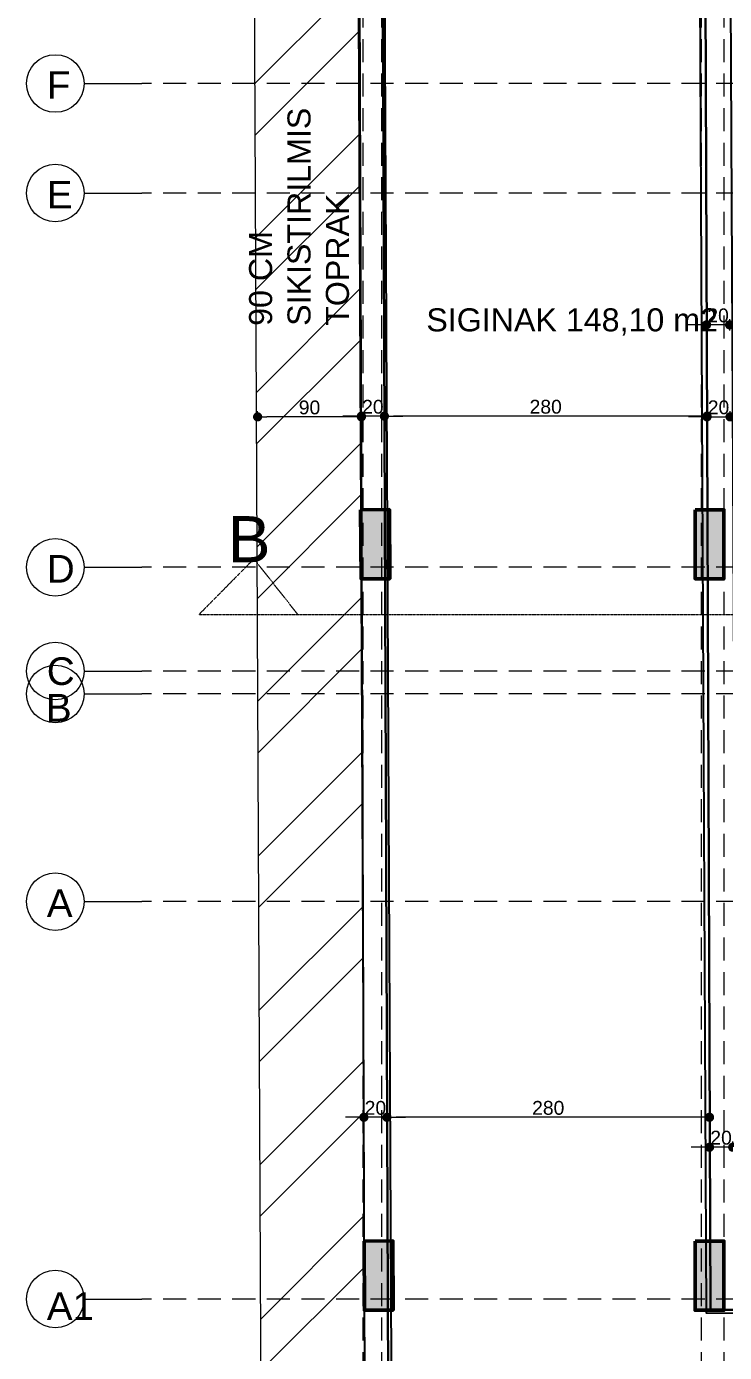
# Model space of a CAD drawing. Header units: millimetres. Extents: x 38129 to 72024, y -56282 to 16512.
# Drawn here: x 41713 to 42319, y -45267 to -44116 of the extents above; entities that cross this region are included whole.
import ezdxf

# ---------------------------------------------------------------- set-up
doc = ezdxf.new("R2010")
doc.units = ezdxf.units.MM
doc.linetypes.add('HIDDEN', pattern=[0.375, 0.25, -0.125])
for name, color, linetype, lineweight in [('AKS', 55, 'HIDDEN', 0), ('COLUMN4', 3, 'Continuous', 50), ('DIŞÖLÇÜ', 37, 'Continuous', 0), ('DUVAR', 255, 'Continuous', 30), ('mahal', 7, 'Continuous', 5), ('pencere+KAPI', 1, 'Continuous', 0), ('TARAMA', 252, 'Continuous', 0), ('ölçü İÇ', 31, 'Continuous', 0)]:
    doc.layers.add(name, color=color, linetype=linetype, lineweight=lineweight)
doc.layers.add('sıva', color=41, linetype='Continuous')
doc.styles.add('icdisolcu_yazi', font='arial.ttf')
doc.styles.get("Standard").update_dxf_attribs({"font": 'arial.ttf'})
doc.dimstyles.new('İç Ölçü', dxfattribs={"dimtxt": 12, "dimasz": 8, "dimexe": 5, "dimexo": 0, "dimgap": 2, "dimtad": 1, "dimdec": 0, "dimzin": 12, "dimdsep": 46, "dimtxsty": 'icdisolcu_yazi', "dimblk": 'DOT', "dimcen": 8, "dimdle": 5, "dimclrd": 256, "dimclre": 256, "dimclrt": 7, "dimadec": 0, "dimazin": 3, "dimtfac": 1, "dimtdec": 0, "dimtix": 1, "dimtmove": 2, "dimatfit": 3, "dimldrblk": 'DOT', "dimfxl": 0, "dimtolj": 1, "dimtzin": 0, "dimlwd": -1, "dimlwe": -1, "dimarcsym": 0})

# ---------------------------------------------------------------- blocks, each defined once
blk = doc.blocks.new('_Dot')
at = {"color": 0, "lineweight": -2}
blk.add_line((-0.5, 0), (-1, 0), dxfattribs=at)
at = {"color": 0, "lineweight": 30, "const_width": 0.5}
blk.add_lwpolyline([(-0.25, 0, 1), (0.25, 0, 1)], format="xyb", close=True, dxfattribs=at)
blk = doc.blocks.new('*D673')
at = {"layer": 'Defpoints', "color": 0, "transparency": 16777216}
for p in [(42306.2, -45088.6), (42306.2, -45089), (42326.3, -45090.8)]:
    blk.add_point(p, dxfattribs=at)
at = {"layer": 'ölçü İÇ', "linetype": 'Continuous', "transparency": 16777216}
for p, q in [((42298.2, -45088.6), (42290.2, -45088.6)), ((42326.3, -45088.6), (42306.2, -45088.6)), ((42334.3, -45088.6), (42342.3, -45088.6))]:
    blk.add_line(p, q, dxfattribs=at)
at = {"layer": 'ölçü İÇ', "transparency": 16777216}
for p, q in [((42306.2, -45089), (42306.2, -45083.6)), ((42326.3, -45090.8), (42326.3, -45083.6))]:
    blk.add_line(p, q, dxfattribs=at)
at = {"layer": 'ölçü İÇ', "transparency": 16777216, "xscale": 8, "yscale": 8, "zscale": 8}
blk.add_blockref('_Dot', (42306.2, -45088.6), dxfattribs=at)
at = {"layer": 'ölçü İÇ', "transparency": 16777216, "xscale": 8, "yscale": 8, "zscale": 8, "rotation": 180}
blk.add_blockref('_Dot', (42326.3, -45088.6), dxfattribs=at)
at = {"layer": 'ölçü İÇ', "color": 7, "transparency": 16777216, "insert": (42316.2, -45080.4), "char_height": 12, "attachment_point": 5, "style": 'icdisolcu_yazi'}
blk.add_mtext('\\A1;20', dxfattribs=at)
blk = doc.blocks.new('*D691')
at = {"layer": 'Defpoints', "color": 0, "transparency": 16777216}
for p in [(42026.2, -45062.6), (42026.2, -45062.6), (42306.2, -45089)]:
    blk.add_point(p, dxfattribs=at)
at = {"layer": 'ölçü İÇ', "transparency": 16777216}
for p, q in [((42026.2, -45062.6), (42026.2, -45067.6)), ((42306.2, -45067.6), (42306.2, -45057.6))]:
    blk.add_line(p, q, dxfattribs=at)
at = {"layer": 'ölçü İÇ', "linetype": 'Continuous', "transparency": 16777216}
blk.add_line((42298.2, -45062.6), (42034.2, -45062.6), dxfattribs=at)
at = {"layer": 'ölçü İÇ', "transparency": 16777216, "xscale": 8, "yscale": 8, "zscale": 8, "rotation": 180}
blk.add_blockref('_Dot', (42026.2, -45062.6), dxfattribs=at)
at = {"layer": 'ölçü İÇ', "transparency": 16777216, "xscale": 8, "yscale": 8, "zscale": 8}
blk.add_blockref('_Dot', (42306.2, -45062.6), dxfattribs=at)
at = {"layer": 'ölçü İÇ', "color": 7, "transparency": 16777216, "insert": (42166.2, -45054.5), "char_height": 12, "attachment_point": 5, "style": 'icdisolcu_yazi'}
blk.add_mtext('\\A1;280', dxfattribs=at)
blk = doc.blocks.new('*D692')
at = {"layer": 'Defpoints', "color": 0, "transparency": 16777216}
for p in [(42006.2, -45062.6), (42006.2, -45063), (42026.2, -45062.6)]:
    blk.add_point(p, dxfattribs=at)
at = {"layer": 'ölçü İÇ', "linetype": 'Continuous', "transparency": 16777216}
for p, q in [((41998.2, -45062.6), (41990.2, -45062.6)), ((42026.2, -45062.6), (42006.2, -45062.6)), ((42034.2, -45062.6), (42042.2, -45062.6))]:
    blk.add_line(p, q, dxfattribs=at)
at = {"layer": 'ölçü İÇ', "transparency": 16777216}
for p, q in [((42006.2, -45063), (42006.2, -45057.6)), ((42026.2, -45062.6), (42026.2, -45067.6))]:
    blk.add_line(p, q, dxfattribs=at)
at = {"layer": 'ölçü İÇ', "transparency": 16777216, "xscale": 8, "yscale": 8, "zscale": 8}
blk.add_blockref('_Dot', (42006.2, -45062.6), dxfattribs=at)
at = {"layer": 'ölçü İÇ', "transparency": 16777216, "xscale": 8, "yscale": 8, "zscale": 8, "rotation": 180}
blk.add_blockref('_Dot', (42026.2, -45062.6), dxfattribs=at)
at = {"layer": 'ölçü İÇ', "color": 7, "transparency": 16777216, "insert": (42016.2, -45054.5), "char_height": 12, "attachment_point": 5, "style": 'icdisolcu_yazi'}
blk.add_mtext('\\A1;20', dxfattribs=at)
blk = doc.blocks.new('*D741')
at = {"layer": 'Defpoints', "color": 0, "lineweight": 120, "transparency": 16777216}
for p in [(42024, -44453.9), (42024, -44453.9), (42304, -44463.6)]:
    blk.add_point(p, dxfattribs=at)
at = {"layer": 'ölçü İÇ', "transparency": 16777216}
for p, q in [((42024, -44453.9), (42024, -44458.9)), ((42304, -44458.9), (42304, -44448.9))]:
    blk.add_line(p, q, dxfattribs=at)
at = {"layer": 'ölçü İÇ', "linetype": 'Continuous', "transparency": 16777216}
blk.add_line((42296, -44453.9), (42032, -44453.9), dxfattribs=at)
at = {"layer": 'ölçü İÇ', "transparency": 16777216, "xscale": 8, "yscale": 8, "zscale": 8, "rotation": 180}
blk.add_blockref('_Dot', (42024, -44453.9), dxfattribs=at)
at = {"layer": 'ölçü İÇ', "transparency": 16777216, "xscale": 8, "yscale": 8, "zscale": 8}
blk.add_blockref('_Dot', (42304, -44453.9), dxfattribs=at)
at = {"layer": 'ölçü İÇ', "color": 7, "transparency": 16777216, "insert": (42164, -44445.8), "char_height": 12, "attachment_point": 5, "style": 'icdisolcu_yazi'}
blk.add_mtext('\\A1;280', dxfattribs=at)
blk = doc.blocks.new('*D742')
at = {"layer": 'Defpoints', "color": 0, "lineweight": 120, "transparency": 16777216}
for p in [(42004, -44453.9), (42004, -44454.1), (42024, -44453.9)]:
    blk.add_point(p, dxfattribs=at)
at = {"layer": 'ölçü İÇ', "linetype": 'Continuous', "transparency": 16777216}
for p, q in [((41996, -44453.9), (41988, -44453.9)), ((42024, -44453.9), (42004, -44453.9)), ((42032, -44453.9), (42040, -44453.9))]:
    blk.add_line(p, q, dxfattribs=at)
at = {"layer": 'ölçü İÇ', "transparency": 16777216}
for p, q in [((42004, -44454.1), (42004, -44448.9)), ((42024, -44453.9), (42024, -44458.9))]:
    blk.add_line(p, q, dxfattribs=at)
at = {"layer": 'ölçü İÇ', "transparency": 16777216, "xscale": 8, "yscale": 8, "zscale": 8}
blk.add_blockref('_Dot', (42004, -44453.9), dxfattribs=at)
at = {"layer": 'ölçü İÇ', "transparency": 16777216, "xscale": 8, "yscale": 8, "zscale": 8, "rotation": 180}
blk.add_blockref('_Dot', (42024, -44453.9), dxfattribs=at)
at = {"layer": 'ölçü İÇ', "color": 7, "transparency": 16777216, "insert": (42014, -44445.8), "char_height": 12, "attachment_point": 5, "style": 'icdisolcu_yazi'}
blk.add_mtext('\\A1;20', dxfattribs=at)
blk = doc.blocks.new('*D743')
at = {"layer": 'Defpoints', "color": 0, "lineweight": 120, "transparency": 16777216}
for p in [(42324, -44454.5), (42324, -44454.5), (42304, -44464.6)]:
    blk.add_point(p, dxfattribs=at)
at = {"layer": 'ölçü İÇ', "linetype": 'Continuous', "transparency": 16777216}
for p, q in [((42296, -44454.5), (42288, -44454.5)), ((42304, -44454.5), (42324, -44454.5)), ((42332, -44454.5), (42340, -44454.5))]:
    blk.add_line(p, q, dxfattribs=at)
at = {"layer": 'ölçü İÇ', "transparency": 16777216}
for p, q in [((42304, -44459.5), (42304, -44449.5)), ((42324, -44454.5), (42324, -44449.5))]:
    blk.add_line(p, q, dxfattribs=at)
at = {"layer": 'ölçü İÇ', "transparency": 16777216, "xscale": 8, "yscale": 8, "zscale": 8}
blk.add_blockref('_Dot', (42304, -44454.5), dxfattribs=at)
at = {"layer": 'ölçü İÇ', "transparency": 16777216, "xscale": 8, "yscale": 8, "zscale": 8, "rotation": 180}
blk.add_blockref('_Dot', (42324, -44454.5), dxfattribs=at)
at = {"layer": 'ölçü İÇ', "color": 7, "transparency": 16777216, "insert": (42314, -44446.3), "char_height": 12, "attachment_point": 5, "style": 'icdisolcu_yazi'}
blk.add_mtext('\\A1;20', dxfattribs=at)
blk = doc.blocks.new('*D746')
at = {"layer": 'Defpoints', "color": 0, "lineweight": 120, "transparency": 16777216}
for p in [(41914, -44454.5), (41914, -44454.5), (42004, -44454.1)]:
    blk.add_point(p, dxfattribs=at)
at = {"layer": 'ölçü İÇ', "transparency": 16777216}
for p, q in [((41914, -44454.5), (41914, -44449.5)), ((42004, -44454.1), (42004, -44459.5))]:
    blk.add_line(p, q, dxfattribs=at)
at = {"layer": 'ölçü İÇ', "linetype": 'Continuous', "transparency": 16777216}
blk.add_line((41996, -44454.5), (41922, -44454.5), dxfattribs=at)
at = {"layer": 'ölçü İÇ', "transparency": 16777216, "xscale": 8, "yscale": 8, "zscale": 8, "rotation": 180}
blk.add_blockref('_Dot', (41914, -44454.5), dxfattribs=at)
at = {"layer": 'ölçü İÇ', "transparency": 16777216, "xscale": 8, "yscale": 8, "zscale": 8}
blk.add_blockref('_Dot', (42004, -44454.5), dxfattribs=at)
at = {"layer": 'ölçü İÇ', "color": 7, "transparency": 16777216, "insert": (41959, -44446.4), "char_height": 12, "attachment_point": 5, "style": 'icdisolcu_yazi'}
blk.add_mtext('\\A1;90', dxfattribs=at)
blk = doc.blocks.new('rewtertwe')
at = {"layer": 'TARAMA', "lineweight": -3}
h = blk.add_hatch(dxfattribs=at)
h.set_pattern_fill('ANSI33', color=256, scale=2.5, style=0)
h.set_pattern_definition([(45, (-581316.523, -211139.459), (-11.22532015, 11.22532015), []), (45, (-581305.298, -211139.459), (-11.22532015, 11.22532015), [7.9375, -3.96875])])
h.paths.add_polyline_path([(-100.1, -370.8), (-100.1, -810.8), (209.9, -810.8), (209.9, -785.8), (-75.1, -785.8), (-75.1, -395.8), (209.9, -395.8), (209.9, -370.8)])
h.paths.add_polyline_path([(854.8, -1722.2), (914.8, -1722), (914.9, -1747), (854.9, -1747.2)])
h.paths.add_polyline_path([(534.8, -1723.4), (594.8, -1723.2), (594.9, -1748.2), (534.9, -1748.4)])
h.paths.add_polyline_path([(44.8, -1725.1), (104.8, -1724.9), (104.9, -1749.9), (44.9, -1750.1)])
h.paths.add_polyline_path([(-445.1, -1726.8), (-385.1, -1726.6), (-385, -1751.6), (-445, -1751.8)])
h.paths.add_polyline_path([(-868, -1728.3), (-808, -1728.1), (-807.9, -1753.1), (-867.9, -1753.3)])
h.paths.add_polyline_path([(-1153.7, -1729.3), (-1093.7, -1729.1), (-1093.6, -1754.1), (-1153.6, -1754.3)])
h.paths.add_polyline_path([(875, -1405.8), (915, -1405.8), (915, -1445.8), (875, -1445.8)])
h.paths.add_polyline_path([(534.9, -1420.8), (594.9, -1420.8), (594.9, -1445.8), (534.9, -1445.8)])
h.paths.add_polyline_path([(44.9, -1385.8), (69.9, -1385.8), (69.9, -1445.8), (44.9, -1445.8)])
h.paths.add_polyline_path([(-445.1, -1420.8), (-385.1, -1420.8), (-385.1, -1445.8), (-445.1, -1445.8)])
h.paths.add_polyline_path([(-868, -1385.8), (-843, -1385.8), (-843, -1445.8), (-868, -1445.8)])
h.paths.add_polyline_path([(-1155.3, -1385.8), (-1130.3, -1385.7), (-1130.1, -1445.7), (-1155.1, -1445.8)])
h.paths.add_polyline_path([(554.9, -1060.8), (594.9, -1060.8), (594.9, -1100.8), (554.9, -1100.8)])
h.paths.add_polyline_path([(44.9, -1040.8), (74.9, -1040.8), (74.9, -1100.8), (44.9, -1100.8)])
h.paths.add_polyline_path([(-445.1, -1040.8), (-415.1, -1040.8), (-415.1, -1100.8), (-445.1, -1100.8)])
h.paths.add_polyline_path([(859.9, -885.8), (929.9, -885.8), (929.9, -920.8), (859.9, -920.8)])
h.paths.add_polyline_path([(524.9, -885.8), (594.9, -885.8), (594.9, -920.8), (524.9, -920.8)])
h.paths.add_polyline_path([(-520.1, -870.8), (-390.1, -870.8), (-390.1, -900.8), (-520.1, -900.8)])
h.paths.add_polyline_path([(-868, -750.8), (-843, -750.8), (-843, -810.8), (-868, -810.8)])
h.paths.add_polyline_path([(-1158.3, -750.8), (-1133.3, -750.7), (-1133, -810.7), (-1158, -810.8)])
h.paths.add_polyline_path([(-460.1, -465.8), (-400.1, -465.8), (-400.1, -495.8), (-460.1, -495.8)])
h.paths.add_polyline_path([(859.9, -263.3), (929.9, -263.3), (929.9, -298.3), (859.9, -298.3)])
h.paths.add_polyline_path([(524.9, -263.3), (594.9, -263.3), (594.9, -298.3), (524.9, -298.3)])
h.paths.add_polyline_path([(-100.1, -185.8), (209.9, -185.8), (209.9, -210.8), (-100.1, -210.8)])
h.paths.add_polyline_path([(-460.1, -65.8), (-400.1, -65.8), (-400.1, -95.8), (-460.1, -95.8)])
h.paths.add_polyline_path([(-868, -40.8), (-843, -40.8), (-843, -100.8), (-868, -100.8)])
h.paths.add_polyline_path([(-1161.6, -40.8), (-1136.6, -40.7), (-1136.4, -100.7), (-1161.4, -100.8)])
h.paths.add_polyline_path([(-100.1, 249.2), (209.9, 249.2), (209.9, 224.2), (-100.1, 224.2)])
h.paths.add_polyline_path([(859.9, 359.2), (929.9, 359.2), (929.9, 324.2), (859.9, 324.2)])
h.paths.add_polyline_path([(524.9, 359.2), (594.9, 359.2), (594.9, 324.2), (524.9, 324.2)])
h.paths.add_polyline_path([(-520.1, 339.2), (-390.1, 339.2), (-390.1, 309.2), (-520.1, 309.2)])
h.paths.add_polyline_path([(-868, 364.2), (-843, 364.2), (-843, 304.2), (-868, 304.2)])
h.paths.add_polyline_path([(-1163.5, 364.1), (-1138.5, 364.2), (-1138.3, 304.2), (-1163.3, 304.1)])
h.paths.add_polyline_path([(-415.1, 564.2), (-385.1, 564.2), (-385.1, 504.2), (-415.1, 504.2)])
h.paths.add_polyline_path([(584.9, 609.3), (624.9, 609.3), (624.9, 569.3), (584.9, 569.3)])
h.paths.add_polyline_path([(4.9, 609.3), (34.9, 609.3), (34.9, 529.3), (4.9, 529.3)])
h.paths.add_polyline_path([(889.9, 927.2), (929.9, 927.2), (929.9, 887.2), (889.9, 887.2)])
h.paths.add_polyline_path([(329.9, 927.2), (354.9, 927.2), (354.9, 867.2), (329.9, 867.2)])
h.paths.add_polyline_path([(-100.1, 927.2), (-40.1, 927.2), (-40.1, 902.2), (-100.1, 902.2)])
h.paths.add_polyline_path([(-520.1, 927.2), (-495.1, 927.2), (-495.1, 867.2), (-520.1, 867.2)])
h.paths.add_polyline_path([(-868, 927.2), (-843, 927.2), (-843, 867.2), (-868, 867.2)])
h.paths.add_polyline_path([(-1166.2, 927.1), (-1141.2, 927.2), (-1140.9, 867.2), (-1165.9, 867.1)])
at = {"layer": 'COLUMN4', "color": 3}
for points in [[(-1158.3, -750.8), (-1133.3, -750.7), (-1133, -810.7), (-1158, -810.8)], [(-868, -750.8), (-843, -750.8), (-843, -810.8), (-868, -810.8)], [(-1155.3, -1385.8), (-1130.3, -1385.7), (-1130.1, -1445.7), (-1155.1, -1445.8)], [(-868, -1385.8), (-843, -1385.8), (-843, -1445.8), (-868, -1445.8)]]:
    blk.add_lwpolyline(points, close=True, dxfattribs=at)
blk = doc.blocks.new('*D997')
at = {"layer": 'Defpoints', "color": 0, "transparency": 16777216}
for p in [(42303.6, -44351.4), (42323.6, -44353.9), (42303.6, -44374.6)]:
    blk.add_point(p, dxfattribs=at)
at = {"layer": 'ölçü İÇ', "linetype": 'Continuous', "transparency": 16777216}
for p, q in [((42295.6, -44374.6), (42287.6, -44374.6)), ((42323.6, -44374.6), (42303.6, -44374.6)), ((42331.6, -44374.6), (42339.6, -44374.6))]:
    blk.add_line(p, q, dxfattribs=at)
at = {"layer": 'ölçü İÇ', "transparency": 16777216}
for p, q in [((42303.6, -44369.6), (42303.6, -44379.6)), ((42323.6, -44369.6), (42323.6, -44379.6))]:
    blk.add_line(p, q, dxfattribs=at)
at = {"layer": 'ölçü İÇ', "transparency": 16777216, "xscale": 8, "yscale": 8, "zscale": 8}
blk.add_blockref('_Dot', (42303.6, -44374.6), dxfattribs=at)
at = {"layer": 'ölçü İÇ', "transparency": 16777216, "xscale": 8, "yscale": 8, "zscale": 8, "rotation": 180}
blk.add_blockref('_Dot', (42323.6, -44374.6), dxfattribs=at)
at = {"layer": 'ölçü İÇ', "color": 7, "transparency": 16777216, "insert": (42313.6, -44366.5), "char_height": 12, "attachment_point": 5, "style": 'icdisolcu_yazi'}
blk.add_mtext('\\A1;20', dxfattribs=at)

msp = doc.modelspace()

# ---------------------------------------------------------------- hatches: boundary and pattern name
at = {"layer": 'ölçü İÇ'}
h = msp.add_hatch(dxfattribs=at)
h.set_pattern_fill('ANSI32', color=256, scale=10)
h.set_pattern_definition([(45, (8825.12, -21484.28), (-67.35192, 67.35192), []), (45, (8870.025, -21484.28), (-67.35192, 67.35192), [])])
h.paths.add_polyline_path([(42315.2, -42856.5), (42315.2, -42766.5), (41905.1, -42766.5), (41918.5, -45628.8), (44165.4, -45620.6), (44174.5, -44955.2), (44084.5, -44955.2), (44076.6, -45530.9), (42008, -45538.4), (41995.5, -42856.5)])

# ---------------------------------------------------------------- linework, layer by layer
msp.add_line((42008, -45538.4), (42002.5, -44065.4))
at = {"layer": 'AKS', "ltscale": 80}
for p, q in [((42005.2, -42566.5), (42005.2, -45757.8)), ((42021.6, -42566.5), (42021.6, -45757.8)), ((42298.9, -42566.5), (42298.9, -45757.8)), ((42318.6, -42566.5), (42318.6, -45757.8)), ((44372, -44165.1), (41813.4, -44165.1)), ((44372, -44260.2), (41813.4, -44260.2)), ((44372, -44585.1), (41813.4, -44585.1)), ((44372, -44675.2), (41813.4, -44675.2)), ((44372, -44695.1), (41813.4, -44695.1)), ((44372, -44875.4), (41813.4, -44875.4)), ((44372, -45220.4), (41813.4, -45220.4))]:
    msp.add_line(p, q, dxfattribs=at)
at = {"layer": 'DIŞÖLÇÜ'}
for p, q in [((41763.4, -44165.1), (41813.4, -44165.1)), ((41763.4, -44260.2), (41813.4, -44260.2)), ((41763.4, -44585.1), (41813.4, -44585.1)), ((41763.4, -44675.2), (41813.4, -44675.2)), ((41763.4, -44695.1), (41813.4, -44695.1)), ((41763.4, -44875.4), (41813.4, -44875.4)), ((41763.4, -45220.4), (41813.4, -45220.4))]:
    msp.add_line(p, q, dxfattribs=at)
for centre in [(41738.4, -44165.1), (41738.4, -44260.2), (41738.4, -44585.1), (41738.4, -44675.2), (41738.4, -44695.1), (41738.4, -44875.4), (41738.4, -45220.4)]:
    msp.add_circle(centre, 25, dxfattribs=at)
at = {"layer": 'DUVAR'}
for p, q in [((42028, -45518.4), (42022.5, -44065.3)), ((42306.9, -45229.8), (42302.5, -44064.3)), ((42308.6, -45229.8), (43226.5, -45230.4))]:
    msp.add_line(p, q, dxfattribs=at)
at = {"layer": 'pencere+KAPI', "linetype": 'HIDDEN'}
msp.add_line((41863.1, -44626.1), (44385.4, -44626.1), dxfattribs=at)
msp.add_lwpolyline([(41948.9, -44626.1), (41910.8, -44577.8), (41863.1, -44626.1)], dxfattribs=at)
at = {"layer": 'sıva'}
for points in [[(42318.2, -42859.5), (42329.8, -45206.7), (43173.5, -45207.4), (43173.5, -45207.4), (43199.5, -45207.4), (43199.5, -45207.4), (43203.5, -45207.4), (43203.5, -44702.9), (43229.5, -44702.9), (43229.5, -45095.9), (43229.5, -45095.9), (43229.5, -45093.4), (43229.5, -45093.4), (43229.3, -45233.4), (42303.7, -45232.8), (42292.2, -42879.5)], [(42018.3, -42879.5), (42030.9, -45515.2), (43808.6, -45508.9)]]:
    msp.add_lwpolyline(points, dxfattribs=at)
at = {"layer": 'ölçü İÇ'}
msp.add_lwpolyline([(42315.2, -42856.5), (41995.5, -42856.5), (42008, -45538.4), (44076.6, -45530.9), (44084.5, -44955.2), (44174.5, -44955.2), (44165.4, -45620.6), (41918.5, -45628.8), (41905.1, -42766.5), (42315.2, -42766.5)], dxfattribs=at)

# ---------------------------------------------------------------- block references
at = {"layer": 'DIŞÖLÇÜ'}
msp.add_blockref('rewtertwe', (43161.7, -43784.3), dxfattribs=at)

# ---------------------------------------------------------------- texts
at = {"layer": 'DIŞÖLÇÜ', "char_height": 24, "width": 425.623, "attachment_point": 7, "rotation": 360}
for s, insert in [('F', (41731, -44178.4)), ('E', (41731, -44273.6)), ('D', (41731, -44598.4)), ('C', (41731, -44687.6)), ('B', (41730.2, -44719)), ('A', (41731, -44888.7)), ('A1', (41731, -45238.6))]:
    msp.add_mtext(s, dxfattribs=dict(at, insert=insert))
at = {"layer": 'mahal', "insert": (41993.5, -44375.5), "char_height": 20, "attachment_point": 7, "rotation": 90}
msp.add_mtext_dynamic_manual_height_columns('90 CM SIKISTIRILMIS TOPRAK', width=250.343, gutter_width=12.5, heights=[0], dxfattribs=at)
at = {"layer": 'mahal', "insert": (42060.4, -44384), "char_height": 20, "attachment_point": 7}
msp.add_mtext_dynamic_manual_height_columns('SIGINAK 148,10 m2', width=250.343, gutter_width=12.5, heights=[0], dxfattribs=at)
at = {"layer": 'pencere+KAPI', "linetype": 'HIDDEN', "insert": (41887.9, -44580.7), "char_height": 40, "width": 1884.499, "attachment_point": 7}
msp.add_mtext('B', dxfattribs=at)

# ---------------------------------------------------------------- dimensions: what is measured, and where the dimension line sits
at = {"layer": 'ölçü İÇ'}
for base, p1, p2, picture, middle in [((42303.6, -44374.6), (42323.6, -44353.9), (42303.6, -44351.4), '*D997', (42313.6, -44366.5)), ((41914, -44454.5), (42004, -44454.1), (41914, -44454.5), '*D746', (41959, -44446.4)), ((42004, -44453.9), (42024, -44453.9), (42004, -44454.1), '*D742', (42014, -44445.8)), ((42024, -44453.9), (42304, -44463.6), (42024, -44453.9), '*D741', (42164, -44445.8)), ((42324, -44454.5), (42304, -44464.6), (42324, -44454.5), '*D743', (42314, -44446.3)), ((42006.2, -45062.6), (42026.2, -45062.6), (42006.2, -45063), '*D692', (42016.2, -45054.5)), ((42026.2, -45062.6), (42306.2, -45089), (42026.2, -45062.6), '*D691', (42166.2, -45054.5)), ((42306.2, -45088.6), (42326.3, -45090.8), (42306.2, -45089), '*D673', (42316.2, -45080.4))]:
    dim = msp.add_linear_dim(base=base, p1=p1, p2=p2, dimstyle='İç Ölçü', dxfattribs=at)
    dim.commit()
    dim.dimension.update_dxf_attribs({"geometry": picture, "text_midpoint": middle})

doc.saveas('drawing.dxf')
